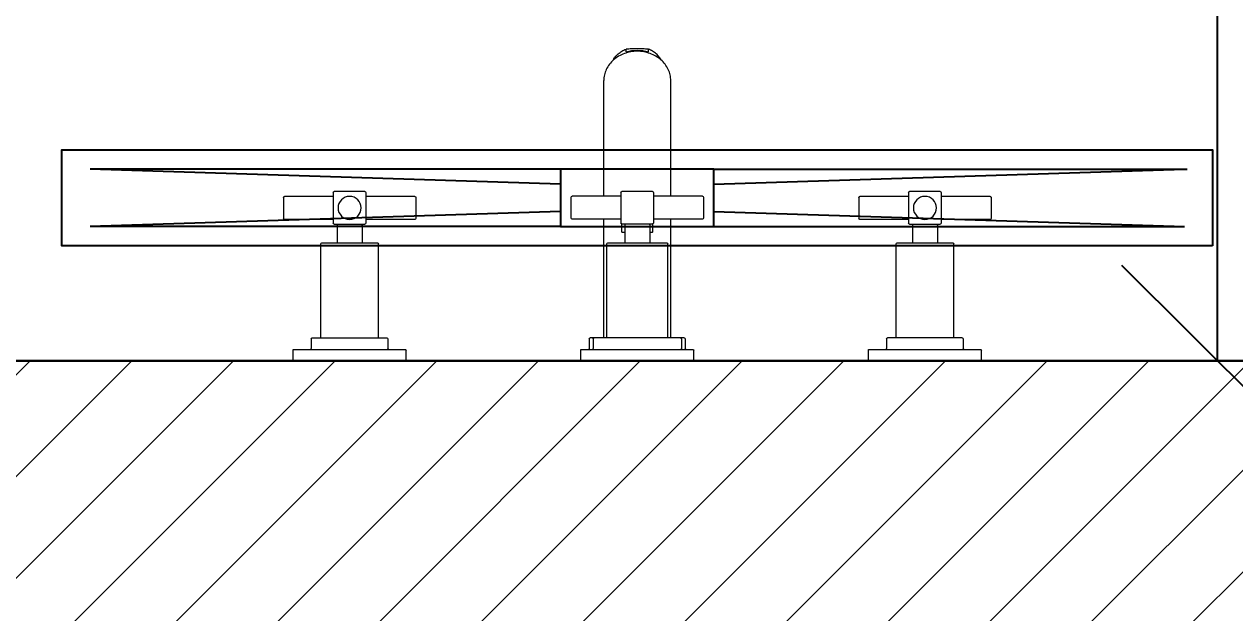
# Model space of a CAD drawing. Header units: millimetres. Extents: x 860 to 1444, y -43 to 267.
# Drawn here: x 1328.445 to 1329.076, y 257.001 to 257.308 of the extents above; entities that cross this region are included whole.
import ezdxf

# ---------------------------------------------------------------- set-up
doc = ezdxf.new("R2010")
doc.units = ezdxf.units.MM
doc.header["$MEASUREMENT"] = 0
doc.layers.add('_SM_FUR_Sanitary', color=144, linetype='Continuous')
for name, color, linetype, lineweight in [('furniture', 251, 'Continuous', 5), ('Furnitures', 251, 'Continuous', 5), ('WALL', 7, 'Continuous', 30)]:
    doc.layers.add(name, color=color, linetype=linetype, lineweight=lineweight)
doc.styles.add('Ari CENTER', font='times.ttf', dxfattribs={"height": 0.15})
doc.dimstyles.new('Ari New', dxfattribs={"dimtxt": 0.15, "dimasz": 0.1, "dimexe": 0.05, "dimexo": 0.25, "dimgap": 0.05, "dimtad": 0, "dimtoh": 1, "dimzin": 0, "dimdsep": 46, "dimtxsty": 'Ari CENTER', "dimblk": 'OBLIQUE', "dimcen": 0.09, "dimclrd": 251, "dimclre": 251, "dimclrt": 12, "dimadec": 0, "dimazin": 0, "dimtfac": 1, "dimtofl": 0, "dimtmove": 0, "dimatfit": 3, "dimldrblk": 'NONE', "dimfxl": 0, "dimtolj": 1, "dimtzin": 0, "dimarcsym": 0})

# ---------------------------------------------------------------- blocks, each defined once
blk = doc.blocks.new('A$C2C5E2203')
at = {"layer": '_SM_FUR_Sanitary'}
for points in [[(-30, 0), (30, 0), (30, -5), (-30, -5), (-30, 0)], [(0, -1), (-4, -1), (-4, -4), (4, -4), (4, -1), (0, -1)]]:
    blk.add_lwpolyline(points, dxfattribs=at)
at = {"layer": '_SM_FUR_Sanitary', "color": 9, "true_color": 0xc7c8ca}
for points in [[(-4, -1), (-28.529, -1)], [(-4, -1.785), (-28.529, -1)], [(4, -1), (28.529, -1)], [(4, -1.785), (28.529, -1)], [(-4, -3.215), (-28.529, -4)], [(4, -3.215), (28.529, -4)], [(-4, -4), (-28.675, -4)], [(4, -4), (28.529, -4)]]:
    blk.add_lwpolyline(points, dxfattribs=at)
blk = doc.blocks.new('FF-08 - Shower Set - Plan')
at = {"layer": 'Furnitures'}
for p, q in [((25745.034, 2894.734), (25745.034, 2894.184)), ((25745.034, 2894.734), (25750.934, 2894.734)), ((25750.934, 2894.734), (25750.934, 2894.184)), ((25760.034, 2894.734), (25765.934, 2894.734)), ((25760.034, 2894.734), (25760.034, 2894.184)), ((25765.934, 2894.734), (25765.934, 2894.184)), ((25775.034, 2894.734), (25780.934, 2894.734)), ((25775.034, 2894.734), (25775.034, 2894.184)), ((25780.934, 2894.734), (25780.934, 2894.184)), ((25745.084, 2894.134), (25750.884, 2894.134)), ((25745.984, 2893.584), (25745.984, 2894.084)), ((25749.984, 2893.584), (25749.984, 2894.084)), ((25760.084, 2894.134), (25765.884, 2894.134)), ((25760.484, 2893.584), (25760.484, 2894.084)), ((25760.684, 2893.584), (25760.684, 2894.084)), ((25765.284, 2893.584), (25765.284, 2894.084)), ((25765.484, 2893.584), (25765.484, 2894.084)), ((25775.084, 2894.134), (25780.884, 2894.134)), ((25775.984, 2893.584), (25775.984, 2894.084)), ((25779.984, 2893.584), (25779.984, 2894.084)), ((25746.034, 2893.534), (25749.934, 2893.534)), ((25746.484, 2893.534), (25746.484, 2888.634)), ((25749.484, 2893.534), (25749.484, 2888.634)), ((25765.434, 2893.534), (25760.534, 2893.534)), ((25761.234, 2893.534), (25761.234, 2887.344)), ((25761.394, 2893.534), (25761.394, 2888.634)), ((25764.574, 2893.534), (25764.574, 2888.634)), ((25764.734, 2893.534), (25764.734, 2887.344)), ((25779.934, 2893.534), (25776.034, 2893.534)), ((25776.484, 2893.534), (25776.484, 2888.634)), ((25779.484, 2893.534), (25779.484, 2888.634)), ((25746.534, 2888.584), (25749.434, 2888.584)), ((25747.334, 2887.654), (25747.334, 2888.584)), ((25748.634, 2887.654), (25748.634, 2888.584)), ((25761.444, 2888.584), (25764.524, 2888.584)), ((25762.334, 2887.644), (25762.334, 2888.584)), ((25763.634, 2887.644), (25763.634, 2888.584)), ((25776.534, 2888.584), (25779.434, 2888.584)), ((25777.334, 2887.654), (25777.334, 2888.584)), ((25778.634, 2887.654), (25778.634, 2888.584)), ((25762.184, 2888.014), (25762.184, 2887.594)), ((25762.334, 2888.034), (25762.204, 2888.034)), ((25763.764, 2888.034), (25763.634, 2888.034)), ((25763.784, 2887.594), (25763.784, 2888.014)), ((25744.534, 2886.204), (25744.534, 2887.304)), ((25747.134, 2887.354), (25744.584, 2887.354)), ((25747.134, 2885.954), (25747.134, 2887.554)), ((25747.184, 2887.604), (25748.784, 2887.604)), ((25748.834, 2885.954), (25748.834, 2887.554)), ((25751.384, 2887.354), (25748.834, 2887.354)), ((25751.434, 2886.204), (25751.434, 2887.304)), ((25759.534, 2887.294), (25759.534, 2886.194)), ((25762.134, 2887.344), (25759.584, 2887.344)), ((25762.134, 2885.944), (25762.134, 2887.544)), ((25762.184, 2887.594), (25763.784, 2887.594)), ((25763.834, 2885.944), (25763.834, 2887.544)), ((25766.384, 2887.344), (25763.834, 2887.344)), ((25766.434, 2886.194), (25766.434, 2887.294)), ((25774.534, 2886.204), (25774.534, 2887.304)), ((25777.134, 2887.354), (25774.584, 2887.354)), ((25777.134, 2885.954), (25777.134, 2887.554)), ((25777.184, 2887.604), (25778.784, 2887.604)), ((25778.834, 2885.954), (25778.834, 2887.554)), ((25781.384, 2887.354), (25778.834, 2887.354)), ((25781.434, 2886.204), (25781.434, 2887.304)), ((25747.134, 2886.154), (25744.584, 2886.154)), ((25751.384, 2886.154), (25748.834, 2886.154)), ((25762.134, 2886.144), (25759.584, 2886.144)), ((25761.234, 2886.144), (25761.234, 2880.114)), ((25766.384, 2886.144), (25763.834, 2886.144)), ((25764.734, 2886.144), (25764.734, 2880.114)), ((25777.134, 2886.154), (25774.584, 2886.154)), ((25781.384, 2886.154), (25778.834, 2886.154)), ((25748.784, 2885.904), (25747.184, 2885.904)), ((25763.784, 2885.894), (25762.184, 2885.894)), ((25778.784, 2885.904), (25777.184, 2885.904)), ((25762.4, 2878.608), (25762.4, 2878.475)), ((25763.568, 2878.608), (25763.568, 2878.475))]:
    blk.add_line(p, q, dxfattribs=at)
for centre in [(25747.984, 2886.754), (25777.984, 2886.754)]:
    blk.add_circle(centre, 0.6, dxfattribs=at)
for centre, radius, start, end in [((25745.084, 2894.184), 0.05, 180, 270), ((25745.934, 2894.084), 0.05, 0, 90), ((25746.034, 2893.584), 0.05, 180, 270), ((25749.934, 2893.584), 0.05, 270, 0), ((25750.034, 2894.084), 0.05, 90, 180), ((25750.884, 2894.184), 0.05, 270, 0), ((25760.084, 2894.184), 0.05, 180, 270), ((25760.434, 2894.084), 0.05, 0, 90), ((25760.534, 2893.584), 0.05, 180, 270), ((25760.634, 2894.084), 0.05, 0, 90), ((25760.734, 2893.584), 0.05, 180, 270.00002), ((25765.234, 2893.584), 0.05, 269.99998, 0), ((25765.334, 2894.084), 0.05, 90, 180), ((25765.434, 2893.584), 0.05, 270, 0), ((25765.534, 2894.084), 0.05, 90, 180), ((25765.884, 2894.184), 0.05, 270, 0), ((25775.084, 2894.184), 0.05, 180, 270), ((25775.934, 2894.084), 0.05, 0, 90), ((25776.034, 2893.584), 0.05, 180, 270), ((25779.934, 2893.584), 0.05, 270, 0), ((25780.034, 2894.084), 0.05, 90, 180), ((25780.884, 2894.184), 0.05, 270, 0), ((25746.534, 2888.634), 0.05, 180, 270), ((25749.434, 2888.634), 0.05, 270, 0), ((25761.444, 2888.634), 0.05, 180, 270), ((25764.524, 2888.634), 0.05, 270, 0), ((25776.534, 2888.634), 0.05, 180, 270), ((25779.434, 2888.634), 0.05, 270, 0), ((25762.204, 2888.014), 0.02, 90, 180), ((25763.764, 2888.014), 0.02, 0, 90), ((25744.584, 2887.304), 0.05, 90, 180), ((25747.184, 2887.554), 0.05, 90, 180), ((25747.284, 2887.654), 0.05, 270.00078, 0), ((25748.684, 2887.654), 0.05, 180, 269.99922), ((25748.784, 2887.554), 0.05, 0, 90), ((25751.384, 2887.304), 0.05, 0, 90), ((25759.584, 2887.294), 0.05, 90, 180), ((25762.184, 2887.544), 0.05, 90, 180), ((25762.284, 2887.644), 0.05, 270, 0), ((25763.684, 2887.644), 0.05, 180, 270), ((25763.784, 2887.544), 0.05, 0, 90), ((25766.384, 2887.294), 0.05, 0, 90), ((25774.584, 2887.304), 0.05, 90, 180), ((25777.184, 2887.554), 0.05, 90, 180), ((25777.284, 2887.654), 0.05, 270.00078, 0), ((25778.684, 2887.654), 0.05, 180, 269.99922), ((25778.784, 2887.554), 0.05, 0, 90), ((25781.384, 2887.304), 0.05, 0, 90), ((25744.584, 2886.204), 0.05, 180, 270), ((25751.384, 2886.204), 0.05, 270, 0), ((25759.584, 2886.194), 0.05, 180, 270), ((25766.384, 2886.194), 0.05, 270, 0), ((25774.584, 2886.204), 0.05, 180, 270), ((25781.384, 2886.204), 0.05, 270, 0), ((25747.184, 2885.954), 0.05, 180, 270), ((25748.784, 2885.954), 0.05, 270, 0), ((25762.184, 2885.944), 0.05, 180, 270), ((25763.784, 2885.944), 0.05, 270, 0), ((25777.184, 2885.954), 0.05, 180, 270), ((25778.784, 2885.954), 0.05, 270, 0)]:
    blk.add_arc(centre, radius, start, end, dxfattribs=at)
blk.add_ellipse((25762.984, 2879.342), major_axis=(1.4, 0), ratio=0.57735, start_param=-2.001119, end_param=-1.140474, dxfattribs=at)
for points, knots in [([(25762.984, 2878.585), (25762.87, 2878.585), (25762.643, 2878.605), (25762.315, 2878.691), (25762.012, 2878.831), (25761.744, 2879.021), (25761.524, 2879.253), (25761.359, 2879.52), (25761.257, 2879.811), (25761.234, 2880.014), (25761.234, 2880.114)], [0, 0, 0, 0, 0.13262, 0.264104, 0.393485, 0.52008, 0.643619, 0.764294, 0.882751, 1, 1, 1, 1]), ([(25764.734, 2880.114), (25764.734, 2880.014), (25764.711, 2879.811), (25764.609, 2879.52), (25764.444, 2879.253), (25764.224, 2879.021), (25763.956, 2878.831), (25763.653, 2878.691), (25763.325, 2878.605), (25763.098, 2878.585), (25762.984, 2878.585)], [0, 0, 0, 0, 0.117248, 0.235706, 0.356381, 0.47992, 0.606515, 0.735897, 0.86738, 1, 1, 1, 1]), ([(25761.711, 2879.072), (25761.746, 2879.006), (25761.809, 2878.911), (25761.909, 2878.798), (25762.021, 2878.691), (25762.182, 2878.575), (25762.325, 2878.504), (25762.4, 2878.475)], [0, 0, 0, 0, 0.240779, 0.363539, 0.487881, 0.741045, 1, 1, 1, 1]), ([(25764.257, 2879.072), (25764.222, 2879.006), (25764.159, 2878.911), (25764.059, 2878.798), (25763.946, 2878.691), (25763.786, 2878.575), (25763.643, 2878.504), (25763.568, 2878.475)], [0, 0, 0, 0, 0.240779, 0.363539, 0.487881, 0.741045, 1, 1, 1, 1]), ([(25762.984, 2878.458), (25762.886, 2878.458), (25762.692, 2878.461), (25762.497, 2878.469), (25762.4, 2878.475)], [0, 0, 0, 0, 0.500609, 1, 1, 1, 1]), ([(25763.568, 2878.475), (25763.471, 2878.469), (25763.276, 2878.461), (25763.081, 2878.458), (25762.984, 2878.458)], [0, 0, 0, 0, 0.499391, 1, 1, 1, 1])]:
    blk.add_open_spline(points, degree=3, knots=knots, dxfattribs=at)
blk = doc.blocks.new('_Oblique')
at = {"color": 0, "linetype": 'ByBlock', "lineweight": -2}
blk.add_line((-0.5, -0.5), (0.5, 0.5), dxfattribs=at)
blk = doc.blocks.new('*D398')
at = {"color": 251, "lineweight": -2, "transparency": 16777216}
for p, q in [((1329.11699, 258.68226), (1329.01699, 258.68226)), ((1329.06699, 258.68226), (1329.06699, 258.22373)), ((1329.06699, 257.13226), (1329.06699, 257.59078)), ((1329.11699, 257.13226), (1329.01699, 257.13226))]:
    blk.add_line(p, q, dxfattribs=at)
at = {"layer": 'Defpoints', "color": 0, "lineweight": 35, "transparency": 16777216}
for p in [(1329.36699, 258.68226), (1329.06699, 257.13226), (1329.36699, 257.13226)]:
    blk.add_point(p, dxfattribs=at)
at = {"color": 251, "lineweight": -2, "transparency": 16777216, "xscale": 0.1, "yscale": 0.1, "zscale": 0.1}
for p, rotation in [((1329.06699, 258.68226), 90), ((1329.06699, 257.13226), 270)]:
    blk.add_blockref('_Oblique', p, dxfattribs=dict(at, rotation=rotation))
at = {"color": 12, "transparency": 16777216, "insert": (1329.06699, 257.90726), "char_height": 0.15, "attachment_point": 5, "rotation": 90, "style": 'Ari CENTER', "bg_fill": 3, "box_fill_scale": 1.25, "bg_fill_color": 256, "bg_fill_true_color": 13158600, "bg_fill_transparency": 0}
blk.add_mtext('\\A1;1.55m', dxfattribs=at)
blk = doc.blocks.new('_None')

msp = doc.modelspace()

# ---------------------------------------------------------------- hatches: boundary and pattern name
at = {"layer": 'furniture'}
h = msp.add_hatch(dxfattribs=at)
h.set_pattern_fill('ANSI31', color=0, scale=0.3)
h.set_pattern_definition([(45, (1063.762295, 415.22589), (-0.0265165043, 0.0265165043), [])])
h.paths.add_polyline_path([(1323.73699, 258.13226), (1323.71199, 258.13226), (1321.13699, 258.13226), (1320.13699, 258.13226), (1319.74699, 258.13226), (1319.74699, 258.09726), (1319.73699, 258.09726), (1319.73699, 258.13226), (1319.53699, 258.13226), (1319.53699, 257.84261), (1319.73699, 257.84261), (1319.73699, 257.87761), (1319.73699, 257.93226), (1321.13699, 257.93226), (1323.73699, 257.93226)])
h.paths.add_polyline_path([(1320.73699, 252.93226), (1319.73699, 252.93226), (1319.53699, 252.93226), (1319.53699, 252.73226), (1320.73699, 252.73226)])
h.paths.add_polyline_path([(1325.65199, 252.93226), (1324.93699, 252.93226), (1324.93699, 256.93226), (1325.03699, 256.93226), (1325.03699, 257.13226), (1325.01199, 257.13226), (1324.93699, 257.13226), (1324.93699, 258.13226), (1324.73699, 258.13226), (1324.73699, 257.92226), (1324.77199, 257.92226), (1324.77199, 257.91226), (1324.73699, 257.91226), (1324.73699, 252.93226), (1323.73699, 252.93226), (1323.73699, 252.73226), (1325.65199, 252.73226)])
h.paths.add_polyline_path([(1319.73699, 259.73226), (1319.73699, 260.20226), (1319.53699, 260.20226), (1319.53699, 259.13226), (1319.73699, 259.13226)])
h.paths.add_polyline_path([(1324.43699, 264.95226), (1319.53699, 264.95226), (1319.53699, 264.04712), (1319.73699, 264.04712), (1319.73699, 264.75226), (1324.33699, 264.75226), (1324.33699, 263.65226), (1324.43699, 263.65226), (1324.43699, 263.68726), (1324.44699, 263.68726), (1324.44699, 263.65226), (1326.03699, 263.65226), (1326.03699, 261.43226), (1324.43699, 261.43226), (1324.43699, 262.65226), (1324.33699, 262.65226), (1324.33699, 261.33226), (1326.01137, 261.33226), (1326.01137, 261.35726), (1326.02137, 261.35726), (1326.02137, 261.33226), (1326.03699, 261.33226), (1326.15699, 261.33226), (1326.15699, 263.75226), (1324.43699, 263.75226)])
h.paths.add_polyline_path([(1329.56699, 264.95226), (1325.99945, 264.95226), (1325.99945, 264.75226), (1326.10284, 264.75226), (1326.15699, 264.75226), (1329.36699, 264.75226), (1329.36699, 260.33226), (1327.56699, 260.33226), (1327.36699, 260.33226), (1327.36699, 260.43226), (1327.24699, 260.43226), (1327.24699, 260.33226), (1326.03699, 260.33226), (1326.03699, 258.63226), (1326.15699, 258.63226), (1326.15699, 258.68226), (1326.25699, 258.68226), (1326.25699, 258.80226), (1326.15699, 258.80226), (1326.15699, 260.21226), (1327.56699, 260.21226), (1327.56699, 258.80226), (1327.05699, 258.80226), (1327.05699, 258.68226), (1327.15699, 258.68226), (1327.15699, 258.58226), (1327.27699, 258.58226), (1327.27699, 258.68226), (1329.36699, 258.68226), (1329.36699, 257.13226), (1327.27699, 257.13226), (1327.27699, 257.78226), (1327.15699, 257.78226), (1327.15699, 257.13226), (1326.15699, 257.13226), (1326.15699, 257.83226), (1326.03699, 257.83226), (1326.03699, 256.93226), (1329.36699, 256.93226), (1329.36699, 252.93226), (1328.65199, 252.93226), (1328.65199, 252.73226), (1329.56699, 252.73226), (1329.56699, 258.80226), (1327.68699, 258.80226), (1327.68699, 260.21226), (1329.56699, 260.21226), (1329.56699, 260.93226)])
edge = h.paths.add_edge_path(flags=16)
edge.add_line((1327.03081, 260.21235), (1326.86199, 260.21245))
edge.add_spline(control_points=[(1326.86199, 260.21245), (1326.78723, 260.21249)], knot_values=[0.557171, 0.557171, 1, 1], degree=1, periodic=0)
edge.add_line((1326.78723, 260.21249), (1326.69317, 260.21254))
edge.add_line((1326.69317, 260.21254), (1326.68524, 260.21255))
edge.add_spline(control_points=[(1326.68528, 260.21255), (1326.68516, 260.21255)], knot_values=[0, 0, 0.01535, 0.01535], degree=1, periodic=0)
edge.add_spline(control_points=[(1326.69001, 260.21255), (1326.69214, 260.21254)], knot_values=[0.130173, 0.130173, 0.399201, 0.399201], degree=1, periodic=0)
edge.add_line((1326.69214, 260.21254), (1326.86199, 260.21245))
edge.add_spline(control_points=[(1326.86199, 260.21245), (1326.93675, 260.21241)], knot_values=[0.557171, 0.557171, 1, 1], degree=1, periodic=0)
edge.add_spline(control_points=[(1326.93675, 260.21241), (1326.96175, 260.21239)], knot_values=[0.409082, 0.409082, 0.557171, 0.557171], degree=1, periodic=0)
edge.add_spline(control_points=[(1326.96175, 260.21239), (1327.03081, 260.21236)], knot_values=[0, 0, 0.409082, 0.409082], degree=1, periodic=0)
edge.add_spline(control_points=[(1327.03811, 260.21236), (1327.03756, 260.21236)], knot_values=[0.851775, 0.851775, 0.922261, 0.922261], degree=1, periodic=0)
edge.add_spline(control_points=[(1327.0377, 260.21235), (1327.03869, 260.21235)], knot_values=[0.01535, 0.01535, 0.139644, 0.139644], degree=1, periodic=0)
edge.add_line((1327.03869, 260.21235), (1327.03874, 260.21235))
edge.add_line((1327.03874, 260.21235), (1327.03081, 260.21235))

# ---------------------------------------------------------------- linework, layer by layer
at = {"layer": 'WALL', "color": 0}
msp.add_line((1327.27699, 257.13226), (1329.36699, 257.13226), dxfattribs=at)

# ---------------------------------------------------------------- block references
at = {"layer": 'Furnitures', "color": 0, "yscale": 0.01, "zscale": 0.01, "rotation": 180}
for name, p, xscale in [('FF-08 - Shower Set - Plan', (1071.13458, 286.0796), -0.01), ('A$C2C5E2203', (1328.76442, 257.19226), 0.01)]:
    msp.add_blockref(name, p, dxfattribs=dict(at, xscale=xscale))

# ---------------------------------------------------------------- next in the draw order: dimensions: what is measured, and where the dimension line sits
at = {"color": 0}
dim = msp.add_aligned_dim(p1=(1329.36699, 258.68226), p2=(1329.36699, 257.13226), distance=-0.3, dimstyle='Ari New', override={"dimpost": 'm'}, dxfattribs=at)
dim.commit()
dim.dimension.update_dxf_attribs({"geometry": '*D398', "text_midpoint": (1329.06699, 257.90726)})

doc.saveas('drawing.dxf')
